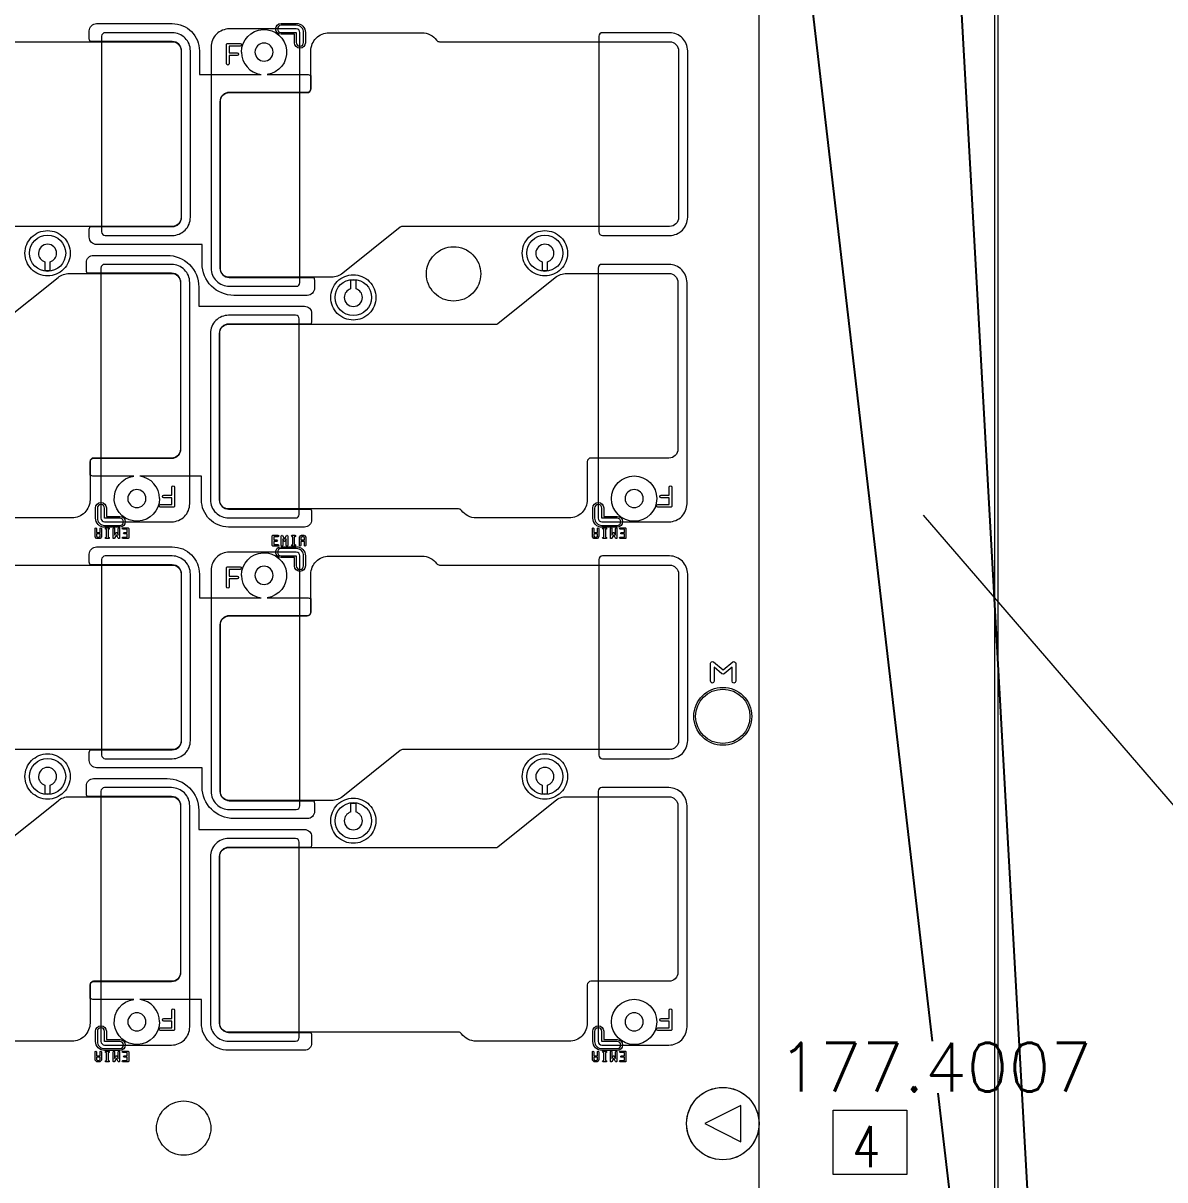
# Model space of a CAD drawing. Extents: x 2541 to 3941, y 2348 to 3338.
# Drawn here: x 2923.9 to 2986.9, y 2819.4 to 2883.3 of the extents above; entities that cross this region are included whole.
import ezdxf
from ezdxf.enums import TextEntityAlignment as Align

# ---------------------------------------------------------------- set-up
doc = ezdxf.new("R2010")
doc.units = 0
doc.layers.get('0').update_dxf_attribs({"lineweight": 0})
doc.layers.get('Defpoints').update_dxf_attribs({"lineweight": 0})
for name, color, linetype, lineweight in [('EMI-T', 6, 'Continuous', 0), ('備註', 1, 'Continuous', 0), ('尺寸線', 3, 'Continuous', 0)]:
    doc.layers.add(name, color=color, linetype=linetype, lineweight=lineweight)
doc.layers.add('序號', color=1, linetype='Continuous')
doc.styles.get("Standard").update_dxf_attribs({"font": 'simplex.shx', "height": 2.7})
doc.dimstyles.get("Standard").update_dxf_attribs({"dimtxt": 6, "dimasz": 0.18, "dimexe": 0.18, "dimexo": 0.0625, "dimgap": 0.09, "dimtad": 0, "dimtih": 1, "dimtoh": 1, "dimdec": 4, "dimzin": 0, "dimdsep": 46, "dimtxsty": 'Standard', "dimcen": 0.09, "dimadec": 0, "dimazin": 0, "dimtfac": 1, "dimtdec": 4, "dimtofl": 0, "dimtmove": 0, "dimatfit": 3, "dimfxl": 0, "dimtolj": 1, "dimtzin": 0, "dimarcsym": 0})

# ---------------------------------------------------------------- blocks, each defined once
blk = doc.blocks.new('*D33')
at = {"layer": 'Defpoints', "color": 0, "linetype": 'Continuous'}
for p in [(2937.174, 2910.624), (2984.47, 2737.52), (2957.619, 2734.405)]:
    blk.add_point(p, dxfattribs=at)
at = {"layer": '尺寸線', "color": 0, "linetype": 'Continuous', "lineweight": -2}
for p, q in [((2937.236, 2910.631), (2964.204, 2913.76)), ((2964.046, 2913.56), (2974.08, 2827.07)), ((2984.449, 2737.699), (2974.414, 2824.19)), ((2957.681, 2734.412), (2984.649, 2737.541))]:
    blk.add_line(p, q, dxfattribs=at)
at = {"layer": '尺寸線', "color": 0, "linetype": 'Continuous'}
for points in [[(2964.076, 2913.564), (2964.016, 2913.557), (2964.025, 2913.739)], [(2984.419, 2737.696), (2984.479, 2737.703), (2984.47, 2737.52)]]:
    blk.add_solid(points, dxfattribs=at)
at = {"layer": '尺寸線', "color": 0, "linetype": 'Continuous', "insert": (2974.247, 2825.63), "char_height": 2.7, "attachment_point": 5}
blk.add_mtext('\\A1;177.4007', dxfattribs=at)
blk = doc.blocks.new('*D36')
at = {"layer": 'Defpoints', "color": 0, "linetype": 'Continuous'}
for p in [(2937.174, 3100.624), (2983.985, 2735.877), (2957.619, 2734.405)]:
    blk.add_point(p, dxfattribs=at)
at = {"layer": '尺寸線', "color": 0, "linetype": 'Continuous', "lineweight": -2}
for p, q in [((2937.237, 3100.627), (2963.72, 3102.106)), ((2963.55, 3101.916), (2973.682, 2920.426)), ((2983.975, 2736.057), (2973.843, 2917.546)), ((2957.681, 2734.409), (2984.164, 2735.887))]:
    blk.add_line(p, q, dxfattribs=at)
at = {"layer": '尺寸線', "color": 0, "linetype": 'Continuous'}
for points in [[(2963.58, 3101.918), (2963.52, 3101.914), (2963.54, 3102.096)], [(2983.945, 2736.055), (2984.005, 2736.059), (2983.985, 2735.877)]]:
    blk.add_solid(points, dxfattribs=at)
at = {"layer": '尺寸線', "color": 0, "linetype": 'Continuous', "insert": (2973.762, 2918.986), "char_height": 2.7, "attachment_point": 5}
blk.add_mtext('\\A1;366.7889', dxfattribs=at)

msp = doc.modelspace()

# ---------------------------------------------------------------- linework, layer by layer
for p, q in [((2928.51814, 2854.83094), (2928.44861, 2854.83094)), ((2955.98814, 2854.83094), (2955.91861, 2854.83094)), ((2938.8053, 2854.4217), (2938.73577, 2854.4217)), ((2928.51814, 2825.92094), (2928.44861, 2825.92094)), ((2955.98814, 2825.92094), (2955.91861, 2825.92094)), ((2963.51672, 2823.5146), (2961.51672, 2822.5146)), ((2963.51672, 2821.5146), (2963.51672, 2823.5146)), ((2961.51672, 2822.5146), (2963.51672, 2821.5146))]:
    msp.add_line(p, q)
at = {"linetype": 'Continuous'}
for points in [[(2977.51672, 3115.0146), (2977.51672, 2912.7146), (2978.51672, 2912.7146, -1), (2978.51672, 2912.3146), (2977.51672, 2912.3146), (2977.51672, 2722.0146), (2975.56672, 2722.0146), (2975.56672, 2713.0146), (2977.51672, 2713.0146), (2977.51672, 2697.7146), (2978.51672, 2697.7146, -1), (2978.51672, 2697.3146), (2977.51672, 2697.3146), (2977.51672, 2671.0146), (2964.51672, 2671.0146)], [(2964.51672, 2765.50792), (2964.51672, 2822.5146), (2964.51672, 2907.93202, -0.170418), (2961.21361, 2907.68739), (2961.21361, 2908.2074, 0.224361), (2965.01672, 2908.77294), (2965.01672, 2916.25625)], [(2927.5203, 2871.4846), (2927.5203, 2871.8846, -0.124386), (2927.56831, 2872.0746), (2932.1052, 2872.0746, 0.414365), (2932.61507, 2872.58473), (2932.61507, 2881.7846, 0.414366), (2932.1052, 2882.29473), (2927.56831, 2882.29473, -0.124392), (2927.5203, 2882.48473), (2927.5203, 2882.88473, -0.414218), (2927.9203, 2883.28473), (2932.1052, 2883.28473, -0.414364), (2933.60507, 2881.78409), (2933.60507, 2880.47473), (2937.0103, 2880.47473)], [(2935.92437, 2881.71391, -2.205962), (2937.33845, 2880.47473), (2939.56218, 2880.47473, -0.124388), (2939.75218, 2880.42672), (2939.75218, 2879.67473, -0.414224), (2939.56218, 2879.48473), (2935.2552, 2879.48473, 0.414218), (2934.74508, 2878.9746), (2934.74508, 2869.77472, 0.414217), (2935.2552, 2869.2646), (2939.91418, 2869.2646, -0.124388), (2939.96218, 2869.0746), (2939.96218, 2868.6746, -0.414218), (2939.56218, 2868.2746), (2935.50508, 2868.2746, -0.414215), (2933.75508, 2870.0246), (2933.75508, 2871.0846), (2927.9203, 2871.0846, -0.414218), (2927.5203, 2871.4846)], [(2927.36127, 2869.6846), (2927.36127, 2870.0846, -0.414218), (2927.76127, 2870.4846), (2931.81837, 2870.4846, -0.414215), (2933.56837, 2868.7346), (2933.56837, 2867.6746), (2939.40314, 2867.6746, -0.414218), (2939.80314, 2867.2746), (2939.80314, 2866.8746, -0.124388), (2939.75514, 2866.6846), (2935.21825, 2866.6846, 0.414365), (2934.70838, 2866.17447), (2934.70838, 2856.9746, 0.414366), (2935.21825, 2856.46446), (2939.75514, 2856.46446, -0.124388), (2939.80314, 2856.27446), (2939.80314, 2855.87446, -0.414218), (2939.40314, 2855.47446), (2935.21825, 2855.47446, -0.414364), (2933.71838, 2856.9751), (2933.71838, 2858.28447), (2930.31315, 2858.28447)], [(2931.39907, 2857.04528, -2.205962), (2929.985, 2858.28447), (2927.76127, 2858.28447, -0.124386), (2927.57127, 2858.33247), (2927.57127, 2859.08447, -0.414224), (2927.76127, 2859.27447), (2932.06824, 2859.27447, 0.414218), (2932.57837, 2859.78459), (2932.57837, 2868.98447, 0.414217), (2932.06824, 2869.4946), (2927.40927, 2869.4946, -0.124392), (2927.36127, 2869.6846)], [(2931.46075, 2856.5658, -1), (2931.46075, 2856.7158), (2932.08112, 2856.7158), (2932.08112, 2857.08732), (2931.6346, 2857.08732, -1), (2931.6346, 2857.23732), (2932.08112, 2857.23732), (2932.08112, 2857.68385, -1), (2932.23112, 2857.68385), (2932.23112, 2857.16232)], [(2958.93075, 2856.5658, -1), (2958.93075, 2856.7158), (2959.55112, 2856.7158), (2959.55112, 2857.08732), (2959.1046, 2857.08732, -1), (2959.1046, 2857.23732), (2959.55112, 2857.23732), (2959.55112, 2857.68385, -1), (2959.70112, 2857.68385), (2959.70112, 2857.16232)], [(2932.23112, 2857.16232), (2932.23112, 2856.6408, -0.414241), (2932.15612, 2856.5658), (2931.46075, 2856.5658)], [(2959.70112, 2857.16232), (2959.70112, 2856.6408, -0.414241), (2959.62612, 2856.5658), (2958.93075, 2856.5658)], [(2927.83907, 2854.95704), (2927.83907, 2855.12922), (2927.83907, 2855.3875, -1), (2927.91907, 2855.3875), (2927.91907, 2855.16922), (2928.11722, 2855.16922), (2928.11722, 2855.3875, -1), (2928.19722, 2855.3875), (2928.19722, 2855.12922)], [(2928.19722, 2855.12922), (2928.19722, 2854.95704, -0.173189), (2928.18818, 2854.93172), (2928.11895, 2854.846, -0.228301), (2928.08768, 2854.83094), (2927.94861, 2854.83094, -0.228253), (2927.91734, 2854.846), (2927.84811, 2854.93172, -0.173127), (2927.83907, 2854.95704)], [(2928.44861, 2854.83094, -1), (2928.44861, 2854.91094), (2928.47814, 2854.91094), (2928.47814, 2855.3475), (2928.44861, 2855.3475, -1), (2928.44861, 2855.4275), (2928.51814, 2855.4275), (2928.58768, 2855.4275, -1), (2928.58768, 2855.3475), (2928.55814, 2855.3475), (2928.55814, 2854.91094), (2928.58768, 2854.91094, -1), (2928.58768, 2854.83094), (2928.51814, 2854.83094)], [(2928.83907, 2854.87129), (2928.83907, 2855.3875, -1), (2928.91907, 2855.3875), (2928.91907, 2855.0296)], [(2929.01814, 2855.04485), (2928.91429, 2854.85198, -0.782665), (2928.83907, 2854.87129)], [(2928.91907, 2855.0296), (2928.98292, 2855.14819, -0.597324), (2929.05336, 2855.14819), (2929.11722, 2855.0296)], [(2929.11722, 2855.0296), (2929.11722, 2855.3875, -1), (2929.19722, 2855.3875), (2929.19722, 2854.87129, -0.782664), (2929.122, 2854.85198), (2929.01814, 2855.04485)], [(2929.37907, 2854.83094, -1), (2929.37907, 2854.91094), (2929.61722, 2854.91094), (2929.61722, 2855.08922), (2929.44861, 2855.08922, -1), (2929.44861, 2855.16922), (2929.61722, 2855.16922), (2929.61722, 2855.3475), (2929.37907, 2855.3475, -1), (2929.37907, 2855.4275), (2929.65722, 2855.4275, -0.414265), (2929.69722, 2855.3875), (2929.69722, 2855.12922)], [(2929.69722, 2855.12922), (2929.69722, 2854.87094, -0.414265), (2929.65722, 2854.83094), (2929.37907, 2854.83094)], [(2938.12623, 2854.4617), (2938.12623, 2854.97791, -0.782664), (2938.20145, 2854.99722), (2938.3053, 2854.80435)], [(2938.20623, 2854.81959), (2938.20623, 2854.4617, -1), (2938.12623, 2854.4617)], [(2938.40438, 2854.81959), (2938.34052, 2854.70101, -0.597324), (2938.27008, 2854.70101), (2938.20623, 2854.81959)], [(2938.3053, 2854.80435), (2938.40916, 2854.99722, -0.782665), (2938.48438, 2854.97791), (2938.48438, 2854.4617, -1), (2938.40438, 2854.4617), (2938.40438, 2854.81959)], [(2938.73577, 2854.4217, -1), (2938.73577, 2854.5017), (2938.7653, 2854.5017), (2938.7653, 2854.93825), (2938.73577, 2854.93825, -1), (2938.73577, 2855.01825), (2938.8053, 2855.01825), (2938.87484, 2855.01825, -1), (2938.87484, 2854.93825), (2938.8453, 2854.93825), (2938.8453, 2854.5017), (2938.87484, 2854.5017, -1), (2938.87484, 2854.4217), (2938.8053, 2854.4217)], [(2939.12623, 2854.4617), (2939.12623, 2854.71997), (2939.12623, 2854.89216, -0.173189), (2939.13527, 2854.91748), (2939.2045, 2855.0032, -0.228301), (2939.23577, 2855.01825), (2939.37484, 2855.01825, -0.228253), (2939.40611, 2855.0032), (2939.47534, 2854.91748, -0.173127), (2939.48438, 2854.89216), (2939.48438, 2854.71997)], [(2955.30907, 2854.95704), (2955.30907, 2855.12922), (2955.30907, 2855.3875, -1), (2955.38907, 2855.3875), (2955.38907, 2855.16922), (2955.58722, 2855.16922), (2955.58722, 2855.3875, -1), (2955.66722, 2855.3875), (2955.66722, 2855.12922)], [(2955.66722, 2855.12922), (2955.66722, 2854.95704, -0.173189), (2955.65818, 2854.93172), (2955.58895, 2854.846, -0.228301), (2955.55768, 2854.83094), (2955.41861, 2854.83094, -0.228253), (2955.38734, 2854.846), (2955.31811, 2854.93172, -0.173127), (2955.30907, 2854.95704)], [(2955.91861, 2854.83094, -1), (2955.91861, 2854.91094), (2955.94814, 2854.91094), (2955.94814, 2855.3475), (2955.91861, 2855.3475, -1), (2955.91861, 2855.4275), (2955.98814, 2855.4275), (2956.05768, 2855.4275, -1), (2956.05768, 2855.3475), (2956.02814, 2855.3475), (2956.02814, 2854.91094), (2956.05768, 2854.91094, -1), (2956.05768, 2854.83094), (2955.98814, 2854.83094)], [(2956.30907, 2854.87129), (2956.30907, 2855.3875, -1), (2956.38907, 2855.3875), (2956.38907, 2855.0296)], [(2956.48814, 2855.04485), (2956.38429, 2854.85198, -0.782665), (2956.30907, 2854.87129)], [(2956.38907, 2855.0296), (2956.45292, 2855.14819, -0.597324), (2956.52336, 2855.14819), (2956.58722, 2855.0296)], [(2956.58722, 2855.0296), (2956.58722, 2855.3875, -1), (2956.66722, 2855.3875), (2956.66722, 2854.87129, -0.782664), (2956.592, 2854.85198), (2956.48814, 2855.04485)], [(2956.84907, 2854.83094, -1), (2956.84907, 2854.91094), (2957.08722, 2854.91094), (2957.08722, 2855.08922), (2956.91861, 2855.08922, -1), (2956.91861, 2855.16922), (2957.08722, 2855.16922), (2957.08722, 2855.3475), (2956.84907, 2855.3475, -1), (2956.84907, 2855.4275), (2957.12722, 2855.4275, -0.414265), (2957.16722, 2855.3875), (2957.16722, 2855.12922)], [(2957.16722, 2855.12922), (2957.16722, 2854.87094, -0.414265), (2957.12722, 2854.83094), (2956.84907, 2854.83094)], [(2927.5203, 2842.5746), (2927.5203, 2842.9746, -0.124386), (2927.56831, 2843.1646), (2932.1052, 2843.1646, 0.414365), (2932.61507, 2843.67473), (2932.61507, 2852.8746, 0.414366), (2932.1052, 2853.38473), (2927.56831, 2853.38473, -0.124392), (2927.5203, 2853.57473), (2927.5203, 2853.97473, -0.414218), (2927.9203, 2854.37473), (2932.1052, 2854.37473, -0.414364), (2933.60507, 2852.87409), (2933.60507, 2851.56473), (2937.0103, 2851.56473)], [(2939.48438, 2854.71997), (2939.48438, 2854.4617, -1), (2939.40438, 2854.4617), (2939.40438, 2854.67997), (2939.20623, 2854.67997), (2939.20623, 2854.4617, -1), (2939.12623, 2854.4617)], [(2935.92437, 2852.80391, -2.205962), (2937.33845, 2851.56473), (2939.56218, 2851.56473, -0.124388), (2939.75218, 2851.51672), (2939.75218, 2850.76473, -0.414224), (2939.56218, 2850.57473), (2935.2552, 2850.57473, 0.414218), (2934.74508, 2850.0646), (2934.74508, 2840.86472, 0.414217), (2935.2552, 2840.3546), (2939.91418, 2840.3546, -0.124388), (2939.96218, 2840.1646), (2939.96218, 2839.7646, -0.414218), (2939.56218, 2839.3646), (2935.50508, 2839.3646, -0.414215), (2933.75508, 2841.1146), (2933.75508, 2842.1746), (2927.9203, 2842.1746, -0.414218), (2927.5203, 2842.5746)], [(2961.83566, 2846.95028), (2961.83566, 2847.94366, -0.63678), (2961.99987, 2848.02032), (2962.53169, 2847.57714), (2963.0635, 2848.02032, -0.63678), (2963.22771, 2847.94366), (2963.22771, 2846.95028, -1), (2963.02771, 2846.95028), (2963.02771, 2847.73016)], [(2962.03566, 2847.73016), (2962.03566, 2846.95028, -1), (2961.83566, 2846.95028)], [(2963.02771, 2847.73016), (2962.5957, 2847.37015, -0.362064), (2962.46767, 2847.37015), (2962.03566, 2847.73016)], [(2927.36127, 2840.7746), (2927.36127, 2841.1746, -0.414218), (2927.76127, 2841.5746), (2931.81837, 2841.5746, -0.414215), (2933.56837, 2839.8246), (2933.56837, 2838.7646), (2939.40314, 2838.7646, -0.414218), (2939.80314, 2838.3646), (2939.80314, 2837.9646, -0.124388), (2939.75514, 2837.7746), (2935.21825, 2837.7746, 0.414365), (2934.70838, 2837.26447), (2934.70838, 2828.0646, 0.414366), (2935.21825, 2827.55446), (2939.75514, 2827.55446, -0.124388), (2939.80314, 2827.36446), (2939.80314, 2826.96446, -0.414218), (2939.40314, 2826.56446), (2935.21825, 2826.56446, -0.414364), (2933.71838, 2828.0651), (2933.71838, 2829.37447), (2930.31315, 2829.37447)], [(2931.39907, 2828.13528, -2.205962), (2929.985, 2829.37447), (2927.76127, 2829.37447, -0.124386), (2927.57127, 2829.42247), (2927.57127, 2830.17447, -0.414224), (2927.76127, 2830.36447), (2932.06824, 2830.36447, 0.414218), (2932.57837, 2830.87459), (2932.57837, 2840.07447, 0.414217), (2932.06824, 2840.5846), (2927.40927, 2840.5846, -0.124392), (2927.36127, 2840.7746)], [(2931.46075, 2827.6558, -1), (2931.46075, 2827.8058), (2932.08112, 2827.8058), (2932.08112, 2828.17732), (2931.6346, 2828.17732, -1), (2931.6346, 2828.32732), (2932.08112, 2828.32732), (2932.08112, 2828.77385, -1), (2932.23112, 2828.77385), (2932.23112, 2828.25232)], [(2958.93075, 2827.6558, -1), (2958.93075, 2827.8058), (2959.55112, 2827.8058), (2959.55112, 2828.17732), (2959.1046, 2828.17732, -1), (2959.1046, 2828.32732), (2959.55112, 2828.32732), (2959.55112, 2828.77385, -1), (2959.70112, 2828.77385), (2959.70112, 2828.25232)], [(2932.23112, 2828.25232), (2932.23112, 2827.7308, -0.414241), (2932.15612, 2827.6558), (2931.46075, 2827.6558)], [(2959.70112, 2828.25232), (2959.70112, 2827.7308, -0.414241), (2959.62612, 2827.6558), (2958.93075, 2827.6558)], [(2927.83907, 2826.04704), (2927.83907, 2826.21922), (2927.83907, 2826.4775, -1), (2927.91907, 2826.4775), (2927.91907, 2826.25922), (2928.11722, 2826.25922), (2928.11722, 2826.4775, -1), (2928.19722, 2826.4775), (2928.19722, 2826.21922)], [(2928.19722, 2826.21922), (2928.19722, 2826.04704, -0.173189), (2928.18818, 2826.02172), (2928.11895, 2825.936, -0.228301), (2928.08768, 2825.92094), (2927.94861, 2825.92094, -0.228253), (2927.91734, 2825.936), (2927.84811, 2826.02172, -0.173127), (2927.83907, 2826.04704)], [(2928.44861, 2825.92094, -1), (2928.44861, 2826.00094), (2928.47814, 2826.00094), (2928.47814, 2826.4375), (2928.44861, 2826.4375, -1), (2928.44861, 2826.5175), (2928.51814, 2826.5175), (2928.58768, 2826.5175, -1), (2928.58768, 2826.4375), (2928.55814, 2826.4375), (2928.55814, 2826.00094), (2928.58768, 2826.00094, -1), (2928.58768, 2825.92094), (2928.51814, 2825.92094)], [(2928.83907, 2825.96129), (2928.83907, 2826.4775, -1), (2928.91907, 2826.4775), (2928.91907, 2826.1196)], [(2929.01814, 2826.13485), (2928.91429, 2825.94198, -0.782665), (2928.83907, 2825.96129)], [(2928.91907, 2826.1196), (2928.98292, 2826.23819, -0.597324), (2929.05336, 2826.23819), (2929.11722, 2826.1196)], [(2929.11722, 2826.1196), (2929.11722, 2826.4775, -1), (2929.19722, 2826.4775), (2929.19722, 2825.96129, -0.782664), (2929.122, 2825.94198), (2929.01814, 2826.13485)], [(2929.37907, 2825.92094, -1), (2929.37907, 2826.00094), (2929.61722, 2826.00094), (2929.61722, 2826.17922), (2929.44861, 2826.17922, -1), (2929.44861, 2826.25922), (2929.61722, 2826.25922), (2929.61722, 2826.4375), (2929.37907, 2826.4375, -1), (2929.37907, 2826.5175), (2929.65722, 2826.5175, -0.414265), (2929.69722, 2826.4775), (2929.69722, 2826.21922)], [(2929.69722, 2826.21922), (2929.69722, 2825.96094, -0.414265), (2929.65722, 2825.92094), (2929.37907, 2825.92094)], [(2955.30907, 2826.04704), (2955.30907, 2826.21922), (2955.30907, 2826.4775, -1), (2955.38907, 2826.4775), (2955.38907, 2826.25922), (2955.58722, 2826.25922), (2955.58722, 2826.4775, -1), (2955.66722, 2826.4775), (2955.66722, 2826.21922)], [(2955.66722, 2826.21922), (2955.66722, 2826.04704, -0.173189), (2955.65818, 2826.02172), (2955.58895, 2825.936, -0.228301), (2955.55768, 2825.92094), (2955.41861, 2825.92094, -0.228253), (2955.38734, 2825.936), (2955.31811, 2826.02172, -0.173127), (2955.30907, 2826.04704)], [(2955.91861, 2825.92094, -1), (2955.91861, 2826.00094), (2955.94814, 2826.00094), (2955.94814, 2826.4375), (2955.91861, 2826.4375, -1), (2955.91861, 2826.5175), (2955.98814, 2826.5175), (2956.05768, 2826.5175, -1), (2956.05768, 2826.4375), (2956.02814, 2826.4375), (2956.02814, 2826.00094), (2956.05768, 2826.00094, -1), (2956.05768, 2825.92094), (2955.98814, 2825.92094)], [(2956.30907, 2825.96129), (2956.30907, 2826.4775, -1), (2956.38907, 2826.4775), (2956.38907, 2826.1196)], [(2956.48814, 2826.13485), (2956.38429, 2825.94198, -0.782665), (2956.30907, 2825.96129)], [(2956.38907, 2826.1196), (2956.45292, 2826.23819, -0.597324), (2956.52336, 2826.23819), (2956.58722, 2826.1196)], [(2956.58722, 2826.1196), (2956.58722, 2826.4775, -1), (2956.66722, 2826.4775), (2956.66722, 2825.96129, -0.782664), (2956.592, 2825.94198), (2956.48814, 2826.13485)], [(2956.84907, 2825.92094, -1), (2956.84907, 2826.00094), (2957.08722, 2826.00094), (2957.08722, 2826.17922), (2956.91861, 2826.17922, -1), (2956.91861, 2826.25922), (2957.08722, 2826.25922), (2957.08722, 2826.4375), (2956.84907, 2826.4375, -1), (2956.84907, 2826.5175), (2957.12722, 2826.5175, -0.414265), (2957.16722, 2826.4775), (2957.16722, 2826.21922)], [(2957.16722, 2826.21922), (2957.16722, 2825.96094, -0.414265), (2957.12722, 2825.92094), (2956.84907, 2825.92094)]]:
    msp.add_lwpolyline(points, format="xyb", dxfattribs=at)
for points in [[(2938.11244, 2882.69531, -1), (2938.11244, 2883.29531), (2938.95715, 2883.29531, -0.414217), (2939.45715, 2882.79531), (2939.45715, 2882.23231, -1), (2938.85715, 2882.23231), (2938.85715, 2882.69531)], [(2938.11244, 2882.79531), (2938.95715, 2882.79531), (2938.95715, 2882.24124, 1), (2939.35715, 2882.24124), (2939.35715, 2882.79531, 0.414218), (2938.95715, 2883.19531), (2938.11244, 2883.19531, 1)], [(2907.28508, 2869.77472), (2907.28508, 2878.9746, -0.414219), (2907.7852, 2879.47473), (2912.09218, 2879.47473, 0.414223), (2912.29218, 2879.67473), (2912.29218, 2881.77952, -0.414215), (2913.29218, 2882.77952), (2918.42907, 2882.77952, -0.24029), (2919.23871, 2882.36692, 0.240069), (2919.40015, 2882.28473), (2932.1052, 2882.28473, -0.414366), (2932.60507, 2881.7846), (2932.60507, 2872.58472, -0.414365), (2932.1052, 2872.0846), (2917.35567, 2872.0846, 0.170771), (2917.23046, 2872.04056), (2914.05951, 2869.49481, -0.170765), (2913.43341, 2869.2746), (2907.7852, 2869.2746, -0.414218)], [(2934.75508, 2869.77472), (2934.75508, 2878.9746, -0.414219), (2935.2552, 2879.47473), (2939.56218, 2879.47473, 0.414223), (2939.76218, 2879.67473), (2939.76218, 2881.77952, -0.414215), (2940.76218, 2882.77952), (2945.89907, 2882.77952, -0.24029), (2946.70871, 2882.36692, 0.240069), (2946.87015, 2882.28473), (2959.5752, 2882.28473, -0.414366), (2960.07507, 2881.7846), (2960.07507, 2872.58472, -0.414365), (2959.5752, 2872.0846), (2944.82567, 2872.0846, 0.170771), (2944.70046, 2872.04056), (2941.52951, 2869.49481, -0.170765), (2940.90341, 2869.2746), (2935.2552, 2869.2746, -0.414218)], [(2935.09233, 2881.07535), (2935.09233, 2881.59687), (2935.09233, 2882.1184, -0.414241), (2935.16733, 2882.1934), (2935.86269, 2882.1934, -1), (2935.86269, 2882.0434), (2935.24233, 2882.0434), (2935.24233, 2881.67187), (2935.68885, 2881.67187, -1), (2935.68885, 2881.52187), (2935.24233, 2881.52187), (2935.24233, 2881.07535, -1)], [(2936.67437, 2881.71391, 0.414217), (2937.17437, 2881.21391, 0.414217), (2937.67437, 2881.71391, 0.414217), (2937.17437, 2882.21391, 0.414217)], [(2923.96699, 2870.60071, -0.414215), (2925.21699, 2871.85071, -0.414215), (2926.46699, 2870.60071, -0.414215), (2925.21699, 2869.35071, -0.414215)], [(2951.43699, 2870.60071, -0.414215), (2952.68699, 2871.85071, -0.414215), (2953.93699, 2870.60071, -0.414215), (2952.68699, 2869.35071, -0.414215)], [(2924.71699, 2870.60071, 0.327542), (2925.06699, 2870.12374), (2925.06699, 2869.64957), (2925.36699, 2869.64957), (2925.36699, 2870.12374, 0.327544), (2925.71699, 2870.60071, 0.414217), (2925.21699, 2871.10071, 0.414217)], [(2946.14596, 2869.45703, -0.414215), (2947.64596, 2870.95703, -0.414215), (2949.14596, 2869.45703, -0.414215), (2947.64596, 2867.95703, -0.414215)], [(2952.18699, 2870.60071, 0.327542), (2952.53699, 2870.12374), (2952.53699, 2869.64957), (2952.83699, 2869.64957), (2952.83699, 2870.12374, 0.327544), (2953.18699, 2870.60071, 0.414217), (2952.68699, 2871.10071, 0.414217)], [(2907.24838, 2856.97459), (2907.24838, 2866.17447, -0.414365), (2907.74825, 2866.6746), (2922.49778, 2866.6746, 0.170771), (2922.62299, 2866.71863), (2925.79394, 2869.26438, -0.170765), (2926.42004, 2869.4846), (2932.06824, 2869.4846, -0.414218), (2932.56837, 2868.98447), (2932.56837, 2859.78459, -0.414219), (2932.06824, 2859.28447), (2927.76127, 2859.28447, 0.414223), (2927.56127, 2859.08447), (2927.56127, 2856.97967, -0.414215), (2926.56127, 2855.97967), (2921.42437, 2855.97967, -0.24029), (2920.61474, 2856.39227, 0.240069), (2920.4533, 2856.47446), (2907.74825, 2856.47446, -0.414366)], [(2934.71838, 2856.97459), (2934.71838, 2866.17447, -0.414365), (2935.21825, 2866.6746), (2949.96778, 2866.6746, 0.170771), (2950.09299, 2866.71863), (2953.26394, 2869.26438, -0.170765), (2953.89004, 2869.4846), (2959.53824, 2869.4846, -0.414218), (2960.03837, 2868.98447), (2960.03837, 2859.78459, -0.414219), (2959.53824, 2859.28447), (2955.23127, 2859.28447, 0.414223), (2955.03127, 2859.08447), (2955.03127, 2856.97967, -0.414215), (2954.03127, 2855.97967), (2948.89437, 2855.97967, -0.24029), (2948.08474, 2856.39227, 0.240069), (2947.9233, 2856.47446), (2935.21825, 2856.47446, -0.414366)], [(2940.85646, 2868.15848, -0.414215), (2942.10646, 2869.40848, -0.414215), (2943.35646, 2868.15848, -0.414215), (2942.10646, 2866.90848, -0.414215)], [(2941.60646, 2868.15848, 0.414217), (2942.10646, 2867.65848, 0.414217), (2942.60646, 2868.15848, 0.327542), (2942.25646, 2868.63545), (2942.25646, 2869.10962), (2941.95646, 2869.10962), (2941.95646, 2868.63545, 0.327544)], [(2929.64907, 2857.04528, 0.414217), (2930.14907, 2856.54528, 0.414217), (2930.64907, 2857.04528, 0.414217), (2930.14907, 2857.54528, 0.414217)], [(2957.11907, 2857.04528, 0.414217), (2957.61907, 2856.54528, 0.414217), (2958.11907, 2857.04528, 0.414217), (2957.61907, 2857.54528, 0.414217)], [(2927.86629, 2855.96388), (2927.86629, 2856.52689, -1), (2928.46629, 2856.52689), (2928.46629, 2856.06388), (2929.21101, 2856.06388, -1), (2929.21101, 2855.46388), (2928.36629, 2855.46388, -0.414217)], [(2927.96629, 2855.96388, 0.414218), (2928.36629, 2855.56388), (2929.21101, 2855.56388, 1), (2929.21101, 2855.96388), (2928.36629, 2855.96388), (2928.36629, 2856.51796, 1), (2927.96629, 2856.51796)], [(2955.33629, 2855.96388), (2955.33629, 2856.52689, -1), (2955.93629, 2856.52689), (2955.93629, 2856.06388), (2956.68101, 2856.06388, -1), (2956.68101, 2855.46388), (2955.83629, 2855.46388, -0.414217)], [(2955.43629, 2855.96388, 0.414218), (2955.83629, 2855.56388), (2956.68101, 2855.56388, 1), (2956.68101, 2855.96388), (2955.83629, 2855.96388), (2955.83629, 2856.51796, 1), (2955.43629, 2856.51796)], [(2937.62623, 2854.4617), (2937.62623, 2854.71997), (2937.62623, 2854.97825, -0.414265), (2937.66623, 2855.01825), (2937.94438, 2855.01825, -1), (2937.94438, 2854.93825), (2937.70623, 2854.93825), (2937.70623, 2854.75997), (2937.87484, 2854.75997, -1), (2937.87484, 2854.67997), (2937.70623, 2854.67997), (2937.70623, 2854.5017), (2937.94438, 2854.5017, -1), (2937.94438, 2854.4217), (2937.66623, 2854.4217, -0.414265)], [(2938.11244, 2853.78531, -1), (2938.11244, 2854.38531), (2938.95715, 2854.38531, -0.414217), (2939.45715, 2853.88531), (2939.45715, 2853.32231, -1), (2938.85715, 2853.32231), (2938.85715, 2853.78531)], [(2938.11244, 2853.88531), (2938.95715, 2853.88531), (2938.95715, 2853.33124, 1), (2939.35715, 2853.33124), (2939.35715, 2853.88531, 0.414218), (2938.95715, 2854.28531), (2938.11244, 2854.28531, 1)], [(2907.28508, 2840.86472), (2907.28508, 2850.0646, -0.414219), (2907.7852, 2850.56473), (2912.09218, 2850.56473, 0.414223), (2912.29218, 2850.76473), (2912.29218, 2852.86952, -0.414215), (2913.29218, 2853.86952), (2918.42907, 2853.86952, -0.24029), (2919.23871, 2853.45692, 0.240069), (2919.40015, 2853.37473), (2932.1052, 2853.37473, -0.414366), (2932.60507, 2852.8746), (2932.60507, 2843.67472, -0.414365), (2932.1052, 2843.1746), (2917.35567, 2843.1746, 0.170771), (2917.23046, 2843.13056), (2914.05951, 2840.58481, -0.170765), (2913.43341, 2840.3646), (2907.7852, 2840.3646, -0.414218)], [(2934.75508, 2840.86472), (2934.75508, 2850.0646, -0.414219), (2935.2552, 2850.56473), (2939.56218, 2850.56473, 0.414223), (2939.76218, 2850.76473), (2939.76218, 2852.86952, -0.414215), (2940.76218, 2853.86952), (2945.89907, 2853.86952, -0.24029), (2946.70871, 2853.45692, 0.240069), (2946.87015, 2853.37473), (2959.5752, 2853.37473, -0.414366), (2960.07507, 2852.8746), (2960.07507, 2843.67472, -0.414365), (2959.5752, 2843.1746), (2944.82567, 2843.1746, 0.170771), (2944.70046, 2843.13056), (2941.52951, 2840.58481, -0.170765), (2940.90341, 2840.3646), (2935.2552, 2840.3646, -0.414218)], [(2935.09233, 2852.16535), (2935.09233, 2852.68687), (2935.09233, 2853.2084, -0.414241), (2935.16733, 2853.2834), (2935.86269, 2853.2834, -1), (2935.86269, 2853.1334), (2935.24233, 2853.1334), (2935.24233, 2852.76187), (2935.68885, 2852.76187, -1), (2935.68885, 2852.61187), (2935.24233, 2852.61187), (2935.24233, 2852.16535, -1)], [(2936.67437, 2852.80391, 0.414217), (2937.17437, 2852.30391, 0.414217), (2937.67437, 2852.80391, 0.414217), (2937.17437, 2853.30391, 0.414217)], [(2960.91672, 2845.0146, -0.414215), (2962.51672, 2846.6146, -0.414215), (2964.11672, 2845.0146, -0.414215), (2962.51672, 2843.4146, -0.414215)], [(2923.96699, 2841.69071, -0.414215), (2925.21699, 2842.94071, -0.414215), (2926.46699, 2841.69071, -0.414215), (2925.21699, 2840.44071, -0.414215)], [(2951.43699, 2841.69071, -0.414215), (2952.68699, 2842.94071, -0.414215), (2953.93699, 2841.69071, -0.414215), (2952.68699, 2840.44071, -0.414215)], [(2924.71699, 2841.69071, 0.327542), (2925.06699, 2841.21374), (2925.06699, 2840.73957), (2925.36699, 2840.73957), (2925.36699, 2841.21374, 0.327544), (2925.71699, 2841.69071, 0.414217), (2925.21699, 2842.19071, 0.414217)], [(2952.18699, 2841.69071, 0.327542), (2952.53699, 2841.21374), (2952.53699, 2840.73957), (2952.83699, 2840.73957), (2952.83699, 2841.21374, 0.327544), (2953.18699, 2841.69071, 0.414217), (2952.68699, 2842.19071, 0.414217)], [(2907.24838, 2828.06459), (2907.24838, 2837.26447, -0.414365), (2907.74825, 2837.7646), (2922.49778, 2837.7646, 0.170771), (2922.62299, 2837.80863), (2925.79394, 2840.35438, -0.170765), (2926.42004, 2840.5746), (2932.06824, 2840.5746, -0.414218), (2932.56837, 2840.07447), (2932.56837, 2830.87459, -0.414219), (2932.06824, 2830.37447), (2927.76127, 2830.37447, 0.414223), (2927.56127, 2830.17447), (2927.56127, 2828.06967, -0.414215), (2926.56127, 2827.06967), (2921.42437, 2827.06967, -0.24029), (2920.61474, 2827.48227, 0.240069), (2920.4533, 2827.56446), (2907.74825, 2827.56446, -0.414366)], [(2934.71838, 2828.06459), (2934.71838, 2837.26447, -0.414365), (2935.21825, 2837.7646), (2949.96778, 2837.7646, 0.170771), (2950.09299, 2837.80863), (2953.26394, 2840.35438, -0.170765), (2953.89004, 2840.5746), (2959.53824, 2840.5746, -0.414218), (2960.03837, 2840.07447), (2960.03837, 2830.87459, -0.414219), (2959.53824, 2830.37447), (2955.23127, 2830.37447, 0.414223), (2955.03127, 2830.17447), (2955.03127, 2828.06967, -0.414215), (2954.03127, 2827.06967), (2948.89437, 2827.06967, -0.24029), (2948.08474, 2827.48227, 0.240069), (2947.9233, 2827.56446), (2935.21825, 2827.56446, -0.414366)], [(2940.85646, 2839.24848, -0.414215), (2942.10646, 2840.49848, -0.414215), (2943.35646, 2839.24848, -0.414215), (2942.10646, 2837.99848, -0.414215)], [(2941.60646, 2839.24848, 0.414217), (2942.10646, 2838.74848, 0.414217), (2942.60646, 2839.24848, 0.327542), (2942.25646, 2839.72545), (2942.25646, 2840.19962), (2941.95646, 2840.19962), (2941.95646, 2839.72545, 0.327544)], [(2929.64907, 2828.13528, 0.414217), (2930.14907, 2827.63528, 0.414217), (2930.64907, 2828.13528, 0.414217), (2930.14907, 2828.63528, 0.414217)], [(2957.11907, 2828.13528, 0.414217), (2957.61907, 2827.63528, 0.414217), (2958.11907, 2828.13528, 0.414217), (2957.61907, 2828.63528, 0.414217)], [(2927.86629, 2827.05388), (2927.86629, 2827.61689, -1), (2928.46629, 2827.61689), (2928.46629, 2827.15388), (2929.21101, 2827.15388, -1), (2929.21101, 2826.55388), (2928.36629, 2826.55388, -0.414217)], [(2927.96629, 2827.05388, 0.414218), (2928.36629, 2826.65388), (2929.21101, 2826.65388, 1), (2929.21101, 2827.05388), (2928.36629, 2827.05388), (2928.36629, 2827.60796, 1), (2927.96629, 2827.60796)], [(2955.33629, 2827.05388), (2955.33629, 2827.61689, -1), (2955.93629, 2827.61689), (2955.93629, 2827.15388), (2956.68101, 2827.15388, -1), (2956.68101, 2826.55388), (2955.83629, 2826.55388, -0.414217)], [(2955.43629, 2827.05388, 0.414218), (2955.83629, 2826.65388), (2956.68101, 2826.65388, 1), (2956.68101, 2827.05388), (2955.83629, 2827.05388), (2955.83629, 2827.60796, 1), (2955.43629, 2827.60796)], [(2960.51672, 2822.5146, -0.414214), (2962.51672, 2824.5146, -0.414214), (2964.51672, 2822.5146, -0.414214), (2962.51672, 2820.5146, -0.414214)], [(2931.23425, 2822.26588, -0.414215), (2932.73425, 2823.76588, -0.414215), (2934.23425, 2822.26588, -0.414215), (2932.73425, 2820.76588, -0.414215)]]:
    msp.add_lwpolyline(points, format="xyb", close=True, dxfattribs=at)
for points in [[(2927.91907, 2854.97117), (2927.96772, 2854.91094), (2928.06857, 2854.91094), (2928.11722, 2854.97117), (2928.11722, 2855.08922), (2927.91907, 2855.08922)], [(2939.20623, 2854.75997), (2939.40438, 2854.75997), (2939.40438, 2854.87802), (2939.35573, 2854.93825), (2939.25488, 2854.93825), (2939.20623, 2854.87802)], [(2955.38907, 2854.97117), (2955.43772, 2854.91094), (2955.53857, 2854.91094), (2955.58722, 2854.97117), (2955.58722, 2855.08922), (2955.38907, 2855.08922)], [(2927.91907, 2826.06117), (2927.96772, 2826.00094), (2928.06857, 2826.00094), (2928.11722, 2826.06117), (2928.11722, 2826.17922), (2927.91907, 2826.17922)], [(2955.38907, 2826.06117), (2955.43772, 2826.00094), (2955.53857, 2826.00094), (2955.58722, 2826.06117), (2955.58722, 2826.17922), (2955.38907, 2826.17922)]]:
    msp.add_lwpolyline(points, close=True, dxfattribs=at)
for centre in [(2957.61907, 2857.04528), (2957.61907, 2828.13528)]:
    msp.add_circle(centre, 1.25)
for centre, start, end in [((2937.17437, 2881.71391), 179.999999, 262.45759), ((2930.14907, 2857.04528), 359.999999, 82.45759), ((2937.17437, 2852.80391), 179.999999, 262.45759), ((2930.14907, 2828.13528), 359.999999, 82.45759)]:
    msp.add_arc(centre, 1.25, start, end)
at = {"layer": 'EMI-T', "linetype": 'Continuous'}
msp.add_line((2973.58993, 2856.12049), (2990.61873, 2836.35398), dxfattribs=at)
msp.add_lwpolyline([(2707.71672, 2727.8146), (2707.71672, 2917.2146), (2977.71672, 2917.2146), (2977.71672, 2727.8146)], close=True, dxfattribs=at)
for points in [[(2934.25508, 2869.77472, 0.414215), (2935.2552, 2868.7746), (2938.95715, 2868.7746, 0.414223), (2939.15715, 2868.9746), (2939.15715, 2882.79532, 0.414223), (2938.95715, 2882.99532), (2935.2552, 2882.99532, 0.414215), (2934.25508, 2881.99519)], [(2928.20299, 2871.7846, 0.414223), (2928.40299, 2871.5846), (2932.10519, 2871.5846, 0.414363), (2933.10507, 2872.58498), (2933.10507, 2881.78435, 0.414365), (2932.10519, 2882.78473), (2928.40299, 2882.78473, 0.414223), (2928.20299, 2882.58473)], [(2955.67299, 2871.7846, 0.414223), (2955.87299, 2871.5846), (2959.57519, 2871.5846, 0.414363), (2960.57507, 2872.58498), (2960.57507, 2881.78435, 0.414365), (2959.57519, 2882.78473), (2955.87299, 2882.78473, 0.414223), (2955.67299, 2882.58473)], [(2928.16629, 2855.96388, 0.414223), (2928.36629, 2855.76388), (2932.06824, 2855.76388, 0.414215), (2933.06837, 2856.76401), (2933.06837, 2868.98448, 0.414215), (2932.06824, 2869.9846), (2928.36629, 2869.9846, 0.414223), (2928.16629, 2869.7846)], [(2955.63629, 2855.96388, 0.414223), (2955.83629, 2855.76388), (2959.53824, 2855.76388, 0.414215), (2960.53837, 2856.76401), (2960.53837, 2868.98448, 0.414215), (2959.53824, 2869.9846), (2955.83629, 2869.9846, 0.414223), (2955.63629, 2869.7846)], [(2934.21838, 2856.97485, 0.414365), (2935.21825, 2855.97447), (2938.92045, 2855.97447, 0.414223), (2939.12045, 2856.17447), (2939.12045, 2866.9746, 0.414223), (2938.92045, 2867.1746), (2935.21825, 2867.1746, 0.414363), (2934.21838, 2866.17422)], [(2928.20299, 2842.8746, 0.414223), (2928.40299, 2842.6746), (2932.10519, 2842.6746, 0.414363), (2933.10507, 2843.67498), (2933.10507, 2852.87435, 0.414365), (2932.10519, 2853.87473), (2928.40299, 2853.87473, 0.414223), (2928.20299, 2853.67473)], [(2934.25508, 2840.86472, 0.414215), (2935.2552, 2839.8646), (2938.95715, 2839.8646, 0.414223), (2939.15715, 2840.0646), (2939.15715, 2853.88532, 0.414223), (2938.95715, 2854.08532), (2935.2552, 2854.08532, 0.414215), (2934.25508, 2853.08519)], [(2955.67299, 2842.8746, 0.414223), (2955.87299, 2842.6746), (2959.57519, 2842.6746, 0.414363), (2960.57507, 2843.67498), (2960.57507, 2852.87435, 0.414365), (2959.57519, 2853.87473), (2955.87299, 2853.87473, 0.414223), (2955.67299, 2853.67473)], [(2928.16629, 2827.05388, 0.414223), (2928.36629, 2826.85388), (2932.06824, 2826.85388, 0.414215), (2933.06837, 2827.85401), (2933.06837, 2840.07448, 0.414215), (2932.06824, 2841.0746), (2928.36629, 2841.0746, 0.414223), (2928.16629, 2840.8746)], [(2955.63629, 2827.05388, 0.414223), (2955.83629, 2826.85388), (2959.53824, 2826.85388, 0.414215), (2960.53837, 2827.85401), (2960.53837, 2840.07448, 0.414215), (2959.53824, 2841.0746), (2955.83629, 2841.0746, 0.414223), (2955.63629, 2840.8746)], [(2934.21838, 2828.06485, 0.414365), (2935.21825, 2827.06447), (2938.92045, 2827.06447, 0.414223), (2939.12045, 2827.26447), (2939.12045, 2838.0646, 0.414223), (2938.92045, 2838.2646), (2935.21825, 2838.2646, 0.414363), (2934.21838, 2837.26422)]]:
    msp.add_lwpolyline(points, format="xyb", close=True, dxfattribs=at)
at = {"layer": 'EMI-T'}
for centre, radius in [((2925.21699, 2870.60072), 1), ((2952.68699, 2870.60072), 1), ((2942.10645, 2868.15848), 1), ((2962.51672, 2845.0146), 1.5), ((2925.21699, 2841.69072), 1), ((2952.68699, 2841.69072), 1), ((2942.10645, 2839.24848), 1), ((2962.51672, 2822.5146), 2)]:
    msp.add_circle(centre, radius, dxfattribs=at)
at = {"layer": '備註'}
msp.add_lwpolyline([(2968.60805, 2823.25773), (2972.67557, 2823.25773), (2972.67557, 2819.70185), (2968.60805, 2819.70185)], close=True, dxfattribs=at)

# ---------------------------------------------------------------- texts
at = {"layer": '序號', "width": 0.8}
msp.add_text('4', height=2.268, dxfattribs=at).set_placement((2970.44306, 2821.238), align=Align.MIDDLE_CENTER)

# ---------------------------------------------------------------- dimensions: what is measured, and where the dimension line sits
at = {"layer": '尺寸線', "linetype": 'Continuous'}
for p1, p2, distance, picture, middle in [((2937.17438, 3100.62391), (2957.61908, 2734.40528), 26.40665, '*D36', (2973.76233, 2918.9865)), ((2937.17437, 2910.62391), (2957.61907, 2734.40528), 27.0308, '*D33', (2974.24741, 2825.62979))]:
    dim = msp.add_aligned_dim(p1=p1, p2=p2, distance=distance, dimstyle='Standard', dxfattribs=at)
    dim.commit()
    dim.dimension.update_dxf_attribs({"geometry": picture, "text_midpoint": middle})

doc.saveas('drawing.dxf')
